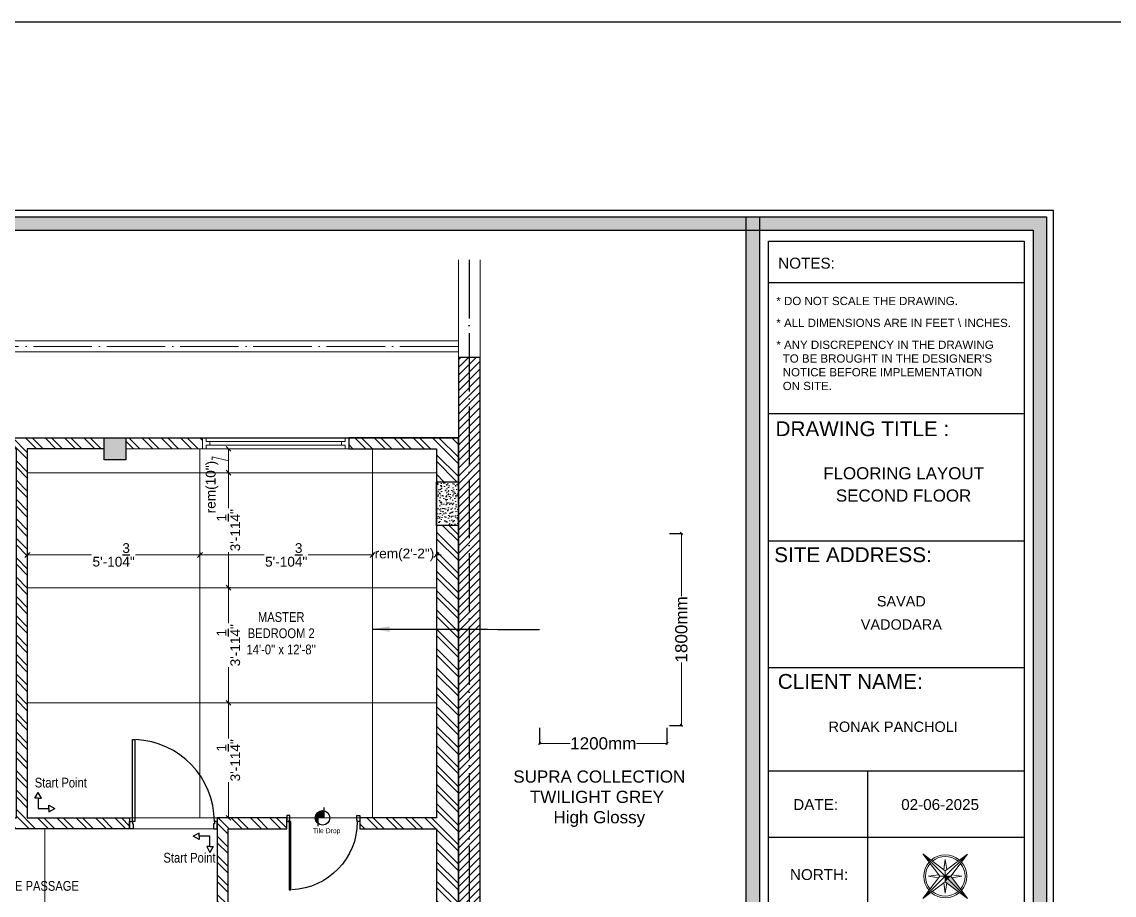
# Model space of a CAD drawing. Header units: millimetres. Extents: x 56222 to 3066687, y -650199 to -121287.
# Drawn here: x 153107 to 153555.5, y -179633.7 to -179275.2 of the extents above; entities that cross this region are included whole.
import ezdxf
from ezdxf.enums import TextEntityAlignment as Align

# ---------------------------------------------------------------- set-up
doc = ezdxf.new("R2010")
doc.units = ezdxf.units.MM
doc.header["$MEASUREMENT"] = 0
doc.header["$PDMODE"] = 35
doc.linetypes.add('ACAD_ISO04W100', pattern=[30, 24, -3, 0, -3])
doc.layers.get('Defpoints').update_dxf_attribs({"color": 220})
for name, color, linetype in [('AR DOOR', 40, 'Continuous'), ('AR ELE-5', 134, 'Continuous'), ('WIN', 250, 'Continuous')]:
    doc.layers.add(name, color=color, linetype=linetype)
for name, color, linetype, lineweight in [('COLUMN', 1, 'Continuous', 30), ('dim05', 1, 'Continuous', 13), ('Electrical', 84, 'Continuous', 30), ('FIRST FLOOR ( TEXT )', 7, 'Continuous', 9), ('GROUND FLOOR', 7, 'Continuous', 9), ('GROUND FLOOR  ( HATCH )', 251, 'Continuous', 9), ('NAME PLATE', 7, 'Continuous', 25), ('SECOND FLOOR', 7, 'Continuous', 9), ('SECOND FLOOR  ( PLINE )', 251, 'Continuous', 30), ('SECOND FLOOR ( PLine )', 7, 'Continuous', 30), ('title block', 7, 'Continuous', 9), ('wall', 7, 'Continuous', 30), ('X_PLOT', 1, 'Continuous', 9), ('XX~SLAB ( BEAM )~ ( DIM )', 7, 'Continuous', 9)]:
    doc.layers.add(name, color=color, linetype=linetype, lineweight=lineweight)
doc.layers.add('hatch', color=253, linetype='Continuous', lineweight=0, transparency=0.4)
doc.layers.add('XX~SLAB ( PLINE )', color=251, linetype='Continuous', plot=False)
doc.styles.add('Arial', font='arial.ttf')
doc.styles.add('Cn_BT_9 ( BOLD )', font='swisscb.ttf', dxfattribs={"height": 9})
doc.styles.add('KATHA', font='swissc.ttf')
doc.styles.get("Standard").update_dxf_attribs({"font": 'arial.ttf', "height": 6})
doc.dimstyles.new('Cn_BT_9 ( BOLD )', dxfattribs={"dimtxt": 9, "dimasz": 5, "dimexe": 1.5, "dimexo": 0, "dimgap": 0.09, "dimtad": 0, "dimzin": 3, "dimdsep": 46, "dimlunit": 4, "dimtxsty": 'Cn_BT_9 ( BOLD )', "dimblk": 'DOT', "dimcen": 0.09, "dimdle": 1.5, "dimclrd": 251, "dimclre": 251, "dimclrt": 5, "dimadec": 0, "dimazin": 0, "dimtfac": 0.75, "dimtofl": 0, "dimtmove": 0, "dimatfit": 3, "dimfxl": 0, "dimtolj": 1, "dimtzin": 0, "dimlwd": 15, "dimlwe": 15, "dimarcsym": 0})
doc.dimstyles.new('ISO-25', dxfattribs={"dimtxt": 2.5, "dimasz": 1, "dimexe": 0.5, "dimexo": 1, "dimtad": 0, "dimdec": 1, "dimlunit": 4, "dimtxsty": 'Standard', "dimblk": 'OBLIQUE', "dimcen": 2.5, "dimclrd": 1, "dimclre": 1, "dimclrt": 5, "dimadec": 0, "dimazin": 0, "dimtfac": 1, "dimtdec": 1, "dimtmove": 0, "dimatfit": 3, "dimfxl": 1, "dimlwd": -1, "dimarcsym": 0})
pattern_1 = [(135, (0, -46.366), (-3.97747564, -3.97747564), []), (135, (2e-16, -43.714), (-3.97747564, -3.97747564), [])]
pattern_2 = [(50, (0, -46.366), (3.586300913, -0.313760675), [0.375, -4.125]), (355, (0, -46.366), (-0.69375667, 3.76096067), [0.3, -3.3]), (100.4514445, (0.299, -46.392), (2.892544234, 3.447199955), [0.31870096, -3.50571056]), (46.1842, (0, -45.366), (5.33620665, -0.8275964), [0.5625, -6.1875]), (96.6356355, (0.4447, -45.435), (4.67330973, 4.870593), [0.47805171, -5.2585688]), (351.184164, (0, -45.366), (4.67330973, 4.870593), [0.45, -4.95]), (21, (0.5, -45.616), (2.98453526, -2.013094453), [0.375, -4.125]), (326, (0.5, -45.616), (1.21657666, 3.625750225), [0.3, -3.3]), (71.4514447, (0.7487, -45.7837), (4.201111884, 1.612655764), [0.31870095, -3.50571056]), (37.5, (0, -46.3659), (0.0607992766, 1.664469269), [0, -3.26, 0, -3.35, 0, -3.3125]), (7.5, (0, -46.366), (1.315347687, 1.97205856), [0, -1.91, 0, -3.185, 0, -1.2625]), (327.5, (-1.115, -46.3659), (2.669112181, -0.112774359), [0, -1.25, 0, -3.9, 0, -5.175]), (317.5, (-1.615, -46.366), (2.915930847, 0.500524912), [0, -1.625, 0, -2.59, 0, -3.675])]

# ---------------------------------------------------------------- blocks, each defined once
blk = doc.blocks.new('*U19')
for points in [[(-1160, 0), (-1120, 0), (-1120, 30), (-1110, 30), (-1110, 100), (-1160, 100)], [(0, 0), (0, -1120), (-30, -1120), (-30, 0)], [(40, 0), (0, 0), (0, 30), (-10, 30), (-10, 100), (40, 100)]]:
    blk.add_lwpolyline(points, close=True)
at = {"layer": 'AR ELE-5', "linetype": 'ByBlock', "ltscale": 15}
blk.add_arc((2, 1), 1122, 180.0347, 267.627, dxfattribs=at)
blk = doc.blocks.new('*U117')
for points in [[(-1160, 0), (-1120, 0), (-1120, 30), (-1110, 30), (-1110, 100), (-1160, 100)], [(0, 0), (0, -1120), (-30, -1120), (-30, 0)], [(40, 0), (0, 0), (0, 30), (-10, 30), (-10, 100), (40, 100)]]:
    blk.add_lwpolyline(points, close=True)
at = {"layer": 'AR ELE-5', "linetype": 'ByBlock', "ltscale": 15}
blk.add_arc((2, 1), 1122, 180.0347, 267.627, dxfattribs=at)
blk = doc.blocks.new('sd d')
at = {"color": 5, "lineweight": 30}
for p, q in [((3321370.72, -510816.44, 0), (3321370.72, -510812.03, 0)), ((3321366.49, -510816.44, 0), (3321370.72, -510816.44, 0))]:
    blk.add_line(p, q, dxfattribs=at)
at = {"color": 5, "lineweight": 30, "elevation": 0}
for points in [[(3321370.72, -510812.03), (3321369.37, -510812.03), (3321370.72, -510809.6)], [(3321370.72, -510812.03), (3321372.06, -510812.03), (3321370.72, -510809.6)], [(3321366.49, -510816.44), (3321366.49, -510815.09), (3321364.06, -510816.44)], [(3321366.49, -510816.44), (3321366.49, -510817.78), (3321364.06, -510816.44)]]:
    blk.add_lwpolyline(points, dxfattribs=at)
blk = doc.blocks.new('4t')
at = {"transparency": 33554607}
h = blk.add_hatch(color=1, dxfattribs=at)
h.dxf.hatch_style = 1
h.paths.add_polyline_path([(45531.33, -35822.29), (45529.23, -35821.83), (45528.09, -35837.01)])
h = blk.add_hatch(color=1, dxfattribs=at)
h.dxf.hatch_style = 1
h.paths.add_polyline_path([(45531.8, -35820.19), (45529.23, -35821.83), (45531.33, -35822.29)])
h = blk.add_hatch(color=1, dxfattribs=at)
h.dxf.hatch_style = 1
h.paths.add_polyline_path([(45531.8, -35820.19), (45531.33, -35822.29), (45533.44, -35822.75)])
h = blk.add_hatch(color=1, dxfattribs=at)
h.dxf.hatch_style = 1
h.paths.add_polyline_path([(45533.44, -35822.75), (45531.33, -35822.29), (45528.09, -35837.01)])
at = {"layer": 'title block', "color": 7, "lineweight": 9}
for p, q in [((45535.51, -35803.37), (45530.16, -35817.62)), ((45535.51, -35803.37), (45531.8, -35820.19)), ((45534.36, -35818.55), (45535.51, -35803.37)), ((45530.5, -35816.7), (45526.88, -35812.49)), ((45526.88, -35812.49), (45529.18, -35817.55)), ((45539.5, -35815.27), (45534.44, -35817.57)), ((45535.28, -35818.89), (45539.5, -35815.27)), ((45530.16, -35817.62), (45514.98, -35816.48)), ((45514.98, -35816.48), (45529.23, -35821.83)), ((45514.98, -35816.48), (45531.8, -35820.19)), ((45528.31, -35821.48), (45524.1, -35825.11)), ((45531.8, -35820.19), (45528.09, -35837.01)), ((45529.23, -35821.83), (45528.09, -35837.01)), ((45531.8, -35820.19), (45529.23, -35821.83)), ((45531.8, -35820.19), (45530.16, -35817.62)), ((45534.36, -35818.55), (45531.8, -35820.19)), ((45533.44, -35822.75), (45531.8, -35820.19)), ((45531.8, -35820.19), (45548.62, -35823.9)), ((45548.62, -35823.9), (45534.36, -35818.55)), ((45524.1, -35825.11), (45529.16, -35822.81)), ((45528.09, -35837.01), (45533.44, -35822.75)), ((45533.09, -35823.67), (45536.71, -35827.89)), ((45533.44, -35822.75), (45548.62, -35823.9)), ((45536.71, -35827.89), (45534.42, -35822.83))]:
    blk.add_line(p, q, dxfattribs=at)
for radius, start, end in [(11.79, 81.35997, 163.76651), (10.83, 82.42855, 162.69793), (10.83, 352.42855, 72.69793), (11.79, 351.35997, 73.76651), (11.79, 171.35997, 253.76651), (10.83, 172.42855, 252.69793), (11.79, 261.35997, 343.76651), (10.83, 262.42855, 342.69793)]:
    blk.add_arc((45531.8, -35820.19), radius, start, end, dxfattribs=at)
blk = doc.blocks.new('LAYOUT FILE')
at = {"layer": 'NAME PLATE', "true_color": 0xd39e00}
h = blk.add_hatch(color=42, dxfattribs=at)
h.paths.add_polyline_path([(3346889.83, -513806.18), (3346889.83, -514260.7), (3347535.56, -514260.7), (3347535.56, -513806.18)])
h.paths.add_polyline_path([(3346894.36, -513810.71), (3347531.03, -513810.71), (3347531.03, -514256.17), (3346894.36, -514256.17)], flags=16)
blk.add_hatch(color=42, dxfattribs=at).paths.add_polyline_path([(3347433.6, -514256.17), (3347438.13, -514256.17), (3347438.13, -513806.18), (3347433.6, -513806.18)])
at = {"layer": 'NAME PLATE', "color": 42, "true_color": 0xd39e00}
for p, q in [((3347527.96, -513828.55), (3347441.2, -513828.55)), ((3347527.96, -513872.99), (3347441.2, -513872.99)), ((3347527.96, -513916.26), (3347441.2, -513916.26)), ((3347527.96, -513959.27), (3347441.2, -513959.27)), ((3347527.96, -513994.31), (3347441.2, -513994.31)), ((3347474.77, -513994.31), (3347474.77, -514044.12)), ((3347527.96, -514016.86), (3347441.2, -514016.86))]:
    blk.add_line(p, q, dxfattribs=at)
for points in [[(3346887.56, -513803.91), (3347537.83, -513803.91), (3347537.83, -514262.96), (3346887.56, -514262.96)], [(3346889.83, -513806.18), (3347535.56, -513806.18), (3347535.56, -514260.7), (3346889.83, -514260.7)], [(3347433.6, -514256.17), (3347433.6, -513806.18), (3347438.13, -513806.18), (3347438.13, -514256.17)], [(3346894.36, -513810.71), (3347531.03, -513810.71), (3347531.03, -514256.17), (3346894.36, -514256.17)], [(3347441.2, -514252.44), (3347441.2, -513814.44), (3347527.96, -513814.44), (3347527.96, -514252.44)]]:
    blk.add_lwpolyline(points, close=True, dxfattribs=at)
at = {"layer": 'NAME PLATE', "xscale": 0.6215000753186288, "yscale": 0.6215000753186288, "zscale": 0.6215000753186288, "rotation": 57.43675864906671}
blk.add_blockref('4t', (3313507.76, -525897.34), dxfattribs=at)
at = {"layer": 'NAME PLATE', "style": 'Arial'}
for s, height, p in [('NOTES:', 3.699, (3347454.07, -513823.73)), ('DRAWING TITLE : ', 5.0338, (3347474.01, -513880.61)), ('SITE ADDRESS:', 5.0338, (3347469.85, -513923.39)), ('CLIENT NAME:', 5.0338, (3347468.93, -513966.4)), ('DATE:', 3.699, (3347457.17, -514007.54)), ('02-06-2025', 3.699, (3347499.44, -514007.54)), ('NORTH:', 3.699, (3347458.35, -514031.31))]:
    blk.add_text(s, height=height, dxfattribs=at).set_placement(p, align=Align.CENTER)
at = {"layer": 'NAME PLATE', "char_height": 2.7974, "width": 108.0765, "attachment_point": 1, "style": 'Arial'}
for s, insert in [('* DO NOT SCALE THE DRAWING.', (3347443.82, -513833.31, 0)), ('* ALL DIMENSIONS ARE IN FEET \\\\ INCHES.', (3347443.82, -513840.75, 0)), ("* ANY DISCREPENCY IN THE DRAWING \\P  TO BE BROUGHT IN THE DESIGNER'S\\P  NOTICE BEFORE IMPLEMENTATION \\P  ON SITE.", (3347443.82, -513848.18, 0))]:
    blk.add_mtext(s, dxfattribs=dict(at, insert=insert))
blk = doc.blocks.new('_Oblique')
at = {"layer": 'wall', "color": 0, "lineweight": -2}
blk.add_line((-0.5, -0.5), (0.5, 0.5), dxfattribs=at)
blk = doc.blocks.new('*D230')
at = {"layer": 'Defpoints', "color": 0, "lineweight": 30, "transparency": 16777216}
for p in [(153109.22, -179494.08), (153180.09, -179494.08), (153180.09, -179494.08)]:
    blk.add_point(p, dxfattribs=at)
at = {"layer": 'dim05', "color": 1, "linetype": 'Continuous', "lineweight": -2, "transparency": 16777216}
for p, q in [((153109.22, -179493.08), (153109.22, -179493.58)), ((153180.09, -179493.08), (153180.09, -179493.58))]:
    blk.add_line(p, q, dxfattribs=at)
at = {"layer": 'dim05', "color": 1, "linetype": 'Continuous', "transparency": 16777216}
for p, q in [((153109.22, -179494.08), (153135.64, -179494.08)), ((153180.09, -179494.08), (153153.67, -179494.08))]:
    blk.add_line(p, q, dxfattribs=at)
at = {"layer": 'dim05', "color": 1, "transparency": 16777216, "xscale": 2, "yscale": 2, "zscale": 2, "rotation": 180}
blk.add_blockref('_Oblique', (153109.22, -179494.08), dxfattribs=at)
at = {"layer": 'dim05', "color": 1, "transparency": 16777216, "xscale": 2, "yscale": 2, "zscale": 2}
blk.add_blockref('_Oblique', (153180.09, -179494.08), dxfattribs=at)
at = {"layer": 'dim05', "color": 5, "lineweight": 25, "transparency": 16777216, "insert": (153144.66, -179494.08), "char_height": 4, "attachment_point": 5, "style": 'Arial'}
blk.add_mtext('5\'-10{\\H1x;\\S3/4;}"', dxfattribs=at)
blk = doc.blocks.new('*D231')
at = {"layer": 'Defpoints', "color": 0, "lineweight": 30, "transparency": 16777216}
for p in [(153180.09, -179494.08), (153250.95, -179494.08), (153250.95, -179494.08)]:
    blk.add_point(p, dxfattribs=at)
at = {"layer": 'dim05', "color": 1, "linetype": 'Continuous', "lineweight": -2, "transparency": 16777216}
for p, q in [((153180.09, -179493.08), (153180.09, -179493.58)), ((153250.95, -179493.08), (153250.95, -179493.58))]:
    blk.add_line(p, q, dxfattribs=at)
at = {"layer": 'dim05', "color": 1, "linetype": 'Continuous', "transparency": 16777216}
for p, q in [((153180.09, -179494.08), (153206.51, -179494.08)), ((153250.95, -179494.08), (153224.53, -179494.08))]:
    blk.add_line(p, q, dxfattribs=at)
at = {"layer": 'dim05', "color": 1, "transparency": 16777216, "xscale": 2, "yscale": 2, "zscale": 2, "rotation": 180}
blk.add_blockref('_Oblique', (153180.09, -179494.08), dxfattribs=at)
at = {"layer": 'dim05', "color": 1, "transparency": 16777216, "xscale": 2, "yscale": 2, "zscale": 2}
blk.add_blockref('_Oblique', (153250.95, -179494.08), dxfattribs=at)
at = {"layer": 'dim05', "color": 5, "lineweight": 25, "transparency": 16777216, "insert": (153215.52, -179494.08), "char_height": 4, "attachment_point": 5, "style": 'Arial'}
blk.add_mtext('5\'-10{\\H1x;\\S3/4;}"', dxfattribs=at)
blk = doc.blocks.new('*D232')
at = {"layer": 'Defpoints', "color": 0, "lineweight": 30, "transparency": 16777216}
for p in [(153250.95, -179494.08), (153277.22, -179494.08), (153277.22, -179494.08)]:
    blk.add_point(p, dxfattribs=at)
at = {"layer": 'dim05', "color": 1, "linetype": 'Continuous', "transparency": 16777216}
for p, q in [((153250.95, -179494.08), (153248.95, -179494.08)), ((153250.95, -179494.08), (153251.51, -179494.08)), ((153277.22, -179494.08), (153276.67, -179494.08)), ((153277.22, -179494.08), (153279.22, -179494.08))]:
    blk.add_line(p, q, dxfattribs=at)
at = {"layer": 'dim05', "color": 1, "linetype": 'Continuous', "lineweight": -2, "transparency": 16777216}
for p, q in [((153250.95, -179493.08), (153250.95, -179493.58)), ((153277.22, -179493.08), (153277.22, -179493.58))]:
    blk.add_line(p, q, dxfattribs=at)
at = {"layer": 'dim05', "color": 1, "transparency": 16777216, "xscale": 2, "yscale": 2, "zscale": 2}
blk.add_blockref('_Oblique', (153250.95, -179494.08), dxfattribs=at)
at = {"layer": 'dim05', "color": 1, "transparency": 16777216, "xscale": 2, "yscale": 2, "zscale": 2, "rotation": 180}
blk.add_blockref('_Oblique', (153277.22, -179494.08), dxfattribs=at)
at = {"layer": 'dim05', "color": 5, "lineweight": 25, "transparency": 16777216, "insert": (153264.09, -179494.08), "char_height": 4, "attachment_point": 5, "style": 'Arial'}
blk.add_mtext('rem(2\'-2")', dxfattribs=at)
blk = doc.blocks.new('*D233')
at = {"layer": 'Defpoints', "color": 0, "lineweight": 30, "transparency": 16777216}
for p in [(153190.69, -179554.77), (153191.82, -179554.77), (153190.69, -179602)]:
    blk.add_point(p, dxfattribs=at)
at = {"layer": 'dim05', "color": 1, "linetype": 'Continuous', "lineweight": -2, "transparency": 16777216}
for p, q in [((153191.69, -179554.77), (153192.32, -179554.77)), ((153191.69, -179602), (153192.32, -179602))]:
    blk.add_line(p, q, dxfattribs=at)
at = {"layer": 'dim05', "color": 1, "linetype": 'Continuous', "transparency": 16777216}
for p, q in [((153191.82, -179554.77), (153191.82, -179569.37)), ((153191.82, -179602), (153191.82, -179587.4))]:
    blk.add_line(p, q, dxfattribs=at)
at = {"layer": 'dim05', "color": 1, "transparency": 16777216, "xscale": 2, "yscale": 2, "zscale": 2}
for p, rotation in [((153191.82, -179554.77), 90), ((153191.82, -179602), 270)]:
    blk.add_blockref('_Oblique', p, dxfattribs=dict(at, rotation=rotation))
at = {"layer": 'dim05', "color": 5, "lineweight": 25, "transparency": 16777216, "insert": (153191.82, -179578.38), "char_height": 4, "attachment_point": 5, "rotation": 90, "style": 'Arial'}
blk.add_mtext('3\'-11{\\H1x;\\S1/4;}"', dxfattribs=at)
blk = doc.blocks.new('*D234')
at = {"layer": 'Defpoints', "color": 0, "lineweight": 30, "transparency": 16777216}
for p in [(153191.82, -179507.54), (153191.82, -179507.54), (153190.69, -179554.77)]:
    blk.add_point(p, dxfattribs=at)
at = {"layer": 'dim05', "color": 1, "linetype": 'Continuous', "transparency": 16777216}
for p, q in [((153191.82, -179507.54), (153191.82, -179522.14)), ((153191.82, -179554.77), (153191.82, -179540.17))]:
    blk.add_line(p, q, dxfattribs=at)
at = {"layer": 'dim05', "color": 1, "linetype": 'Continuous', "lineweight": -2, "transparency": 16777216}
for p, q in [((153192.82, -179507.54), (153192.32, -179507.54)), ((153191.69, -179554.77), (153192.32, -179554.77))]:
    blk.add_line(p, q, dxfattribs=at)
at = {"layer": 'dim05', "color": 1, "transparency": 16777216, "xscale": 2, "yscale": 2, "zscale": 2}
for p, rotation in [((153191.82, -179507.54), 90), ((153191.82, -179554.77), 270)]:
    blk.add_blockref('_Oblique', p, dxfattribs=dict(at, rotation=rotation))
at = {"layer": 'dim05', "color": 5, "lineweight": 25, "transparency": 16777216, "insert": (153191.82, -179531.16), "char_height": 4, "attachment_point": 5, "rotation": 90, "style": 'Arial'}
blk.add_mtext('3\'-11{\\H1x;\\S1/4;}"', dxfattribs=at)
blk = doc.blocks.new('*D235')
at = {"layer": 'Defpoints', "color": 0, "lineweight": 30, "transparency": 16777216}
for p in [(153191.82, -179460.31), (153192.2, -179460.31), (153191.82, -179507.54)]:
    blk.add_point(p, dxfattribs=at)
at = {"layer": 'dim05', "color": 1, "linetype": 'Continuous', "lineweight": -2, "transparency": 16777216}
for p, q in [((153191.2, -179460.31), (153191.32, -179460.31)), ((153192.82, -179507.54), (153192.32, -179507.54))]:
    blk.add_line(p, q, dxfattribs=at)
at = {"layer": 'dim05', "color": 1, "linetype": 'Continuous', "transparency": 16777216}
for p, q in [((153191.82, -179460.31), (153191.82, -179474.91)), ((153191.82, -179507.54), (153191.82, -179492.94))]:
    blk.add_line(p, q, dxfattribs=at)
at = {"layer": 'dim05', "color": 1, "transparency": 16777216, "xscale": 2, "yscale": 2, "zscale": 2}
for p, rotation in [((153191.82, -179460.31), 90), ((153191.82, -179507.54), 270)]:
    blk.add_blockref('_Oblique', p, dxfattribs=dict(at, rotation=rotation))
at = {"layer": 'dim05', "color": 5, "lineweight": 25, "transparency": 16777216, "insert": (153191.82, -179483.93), "char_height": 4, "attachment_point": 5, "rotation": 90, "style": 'Arial'}
blk.add_mtext('3\'-11{\\H1x;\\S1/4;}"', dxfattribs=at)
blk = doc.blocks.new('*D236')
at = {"layer": 'Defpoints', "color": 0, "lineweight": 30, "transparency": 16777216}
for p in [(153191.82, -179450.5), (153192.2, -179450.5), (153192.2, -179460.31)]:
    blk.add_point(p, dxfattribs=at)
at = {"layer": 'dim05', "color": 1, "linetype": 'Continuous', "lineweight": -2, "transparency": 16777216}
for p, q in [((153191.2, -179450.5), (153191.32, -179450.5)), ((153191.2, -179460.31), (153191.32, -179460.31))]:
    blk.add_line(p, q, dxfattribs=at)
at = {"layer": 'dim05', "color": 1, "linetype": 'Continuous', "transparency": 16777216}
for p, q in [((153191.82, -179460.31), (153191.82, -179450.5)), ((153191.82, -179455.41), (153185.11, -179453.85)), ((153185.11, -179453.85), (153185.11, -179455.1))]:
    blk.add_line(p, q, dxfattribs=at)
at = {"layer": 'dim05', "color": 1, "transparency": 16777216, "xscale": 2, "yscale": 2, "zscale": 2}
for p, rotation in [((153191.82, -179450.5), 90), ((153191.82, -179460.31), 270)]:
    blk.add_blockref('_Oblique', p, dxfattribs=dict(at, rotation=rotation))
at = {"layer": 'dim05', "color": 5, "lineweight": 25, "transparency": 16777216, "insert": (153185.11, -179466.22), "char_height": 4, "attachment_point": 5, "rotation": 90, "style": 'Arial'}
blk.add_mtext('rem(10")', dxfattribs=at)
blk = doc.blocks.new('DF DF D')
at = {"layer": 'WIN'}
h = blk.add_hatch(color=256, dxfattribs=at)
h.dxf.hatch_style = 1
h.paths.add_polyline_path([(3351769.17, -515756.21), (3351769.17, -515753.29, 0.049939), (3351768.58, -515753.23, 0.699776), (3351766.66, -515758.48), (3351766.66, -515756.21)])
blk.add_lwpolyline([(3351769.17, -515752), (3351769.17, -515756.21), (3351766.66, -515756.21), (3351766.66, -515759.61)], dxfattribs=at)
blk.add_circle((3351768.58, -515756.21), 2.98, dxfattribs=at)
blk = doc.blocks.new('*D262')
at = {"layer": 'Defpoints', "color": 0, "lineweight": 30, "transparency": 16777216}
for p in [(153319.59, -179564.03), (153371.88, -179564.03), (153319.59, -179571.46)]:
    blk.add_point(p, dxfattribs=at)
at = {"layer": 'dim05', "color": 1, "linetype": 'Continuous', "lineweight": -2, "transparency": 16777216}
for p, q in [((153319.59, -179565.03), (153319.59, -179571.96)), ((153371.88, -179565.03), (153371.88, -179571.96))]:
    blk.add_line(p, q, dxfattribs=at)
at = {"layer": 'dim05', "color": 1, "linetype": 'Continuous', "transparency": 16777216}
for p, q in [((153319.59, -179571.46), (153332.13, -179571.46)), ((153371.88, -179571.46), (153359.35, -179571.46))]:
    blk.add_line(p, q, dxfattribs=at)
at = {"layer": 'dim05', "color": 1, "transparency": 16777216, "rotation": 180}
blk.add_blockref('_Oblique', (153319.59, -179571.46), dxfattribs=at)
at = {"layer": 'dim05', "color": 1, "transparency": 16777216}
blk.add_blockref('_Oblique', (153371.88, -179571.46), dxfattribs=at)
at = {"layer": 'dim05', "color": 5, "lineweight": 25, "transparency": 16777216, "insert": (153345.74, -179571.46), "char_height": 5, "attachment_point": 5, "style": 'Arial'}
blk.add_mtext('1200mm', dxfattribs=at)
blk = doc.blocks.new('*D263')
at = {"layer": 'Defpoints', "color": 0, "lineweight": 30, "transparency": 16777216}
for p in [(153371.88, -179485.28), (153377.8, -179485.28), (153371.88, -179564.03)]:
    blk.add_point(p, dxfattribs=at)
at = {"layer": 'dim05', "color": 1, "linetype": 'Continuous', "lineweight": -2, "transparency": 16777216}
for p, q in [((153372.88, -179485.28), (153378.3, -179485.28)), ((153372.88, -179564.03), (153378.3, -179564.03))]:
    blk.add_line(p, q, dxfattribs=at)
at = {"layer": 'dim05', "color": 1, "linetype": 'Continuous', "transparency": 16777216}
for p, q in [((153377.8, -179485.28), (153377.8, -179511.05)), ((153377.8, -179564.03), (153377.8, -179538.26))]:
    blk.add_line(p, q, dxfattribs=at)
at = {"layer": 'dim05', "color": 1, "transparency": 16777216}
for p, rotation in [((153377.8, -179485.28), 90), ((153377.8, -179564.03), 270)]:
    blk.add_blockref('_Oblique', p, dxfattribs=dict(at, rotation=rotation))
at = {"layer": 'dim05', "color": 5, "lineweight": 25, "transparency": 16777216, "insert": (153377.8, -179524.65), "char_height": 5, "attachment_point": 5, "rotation": 90, "style": 'Arial'}
blk.add_mtext('1800mm', dxfattribs=at)
blk = doc.blocks.new('_Dot')
at = {"color": 0, "linetype": 'ByBlock', "lineweight": -2}
blk.add_line((-0.5, 0), (-1, 0), dxfattribs=at)
at = {"color": 0, "linetype": 'ByBlock', "const_width": 0.5}
blk.add_lwpolyline([(-0.25, 0, 1), (0.25, 0, 1)], format="xyb", close=True, dxfattribs=at)

msp = doc.modelspace()

# ---------------------------------------------------------------- hatches: boundary and pattern name
at = {"layer": 'GROUND FLOOR  ( HATCH )'}
h = msp.add_hatch(dxfattribs=at)
h.set_pattern_fill('ANSI31', color=6, scale=18, style=0)
h.set_pattern_definition([(45, (36754.5368, -17137.3254), (-1.590990258, 1.590990258), [])])
h.paths.add_polyline_path([(153295.223, -179413), (153286.223, -179413), (153286.223, -179756.5), (153295.223, -179756.5)])
at = {"layer": 'hatch', "lineweight": 0, "true_color": 0x636466, "transparency": 33554610}
h = msp.add_hatch(dxfattribs=at)
h.set_pattern_fill('AR-CONC', color=251, scale=0.5)
h.set_pattern_definition(pattern_2)
h.paths.add_polyline_path([(153049.223, -179446), (153040.223, -179446), (153040.223, -179450.5), (153040.223, -179455), (153049.223, -179455)])
h.paths.add_polyline_path([(153149.723, -179450.5), (153140.723, -179450.5), (153140.723, -179455), (153149.723, -179455)])
h.paths.add_polyline_path([(153149.723, -179446), (153140.723, -179446), (153140.723, -179450.5), (153149.723, -179450.5)])
h = msp.add_hatch(dxfattribs=at)
h.set_pattern_fill('ANSI32', color=251, scale=15, angle=90, style=0)
h.set_pattern_definition(pattern_1)
h.paths.add_polyline_path([(153140.723, -179446), (153049.223, -179446), (153049.223, -179450.5), (153104.723, -179450.5), (153104.723, -179460.31), (153104.723, -179507.54), (153104.723, -179554.77), (153104.723, -179602), (153085.223, -179602), (153085.223, -179606.5), (153116.357, -179606.5), (153151.223, -179606.5), (153151.223, -179602), (153109.223, -179602), (153109.223, -179554.77), (153109.223, -179507.54), (153109.223, -179460.31), (153109.223, -179450.5), (153140.723, -179450.5)])
h = msp.add_hatch(dxfattribs=at)
h.set_pattern_fill('ANSI32', color=251, scale=15, angle=90, style=0)
h.set_pattern_definition(pattern_1)
h.paths.add_polyline_path([(153181.222, -179446), (153149.723, -179446), (153149.723, -179450.5), (153181.222, -179450.5)])
h = msp.add_hatch(dxfattribs=at)
h.set_pattern_fill('ANSI32', color=251, scale=15, angle=90, style=0)
h.set_pattern_definition(pattern_1)
h.paths.add_polyline_path([(153286.223, -179446), (153241.223, -179446), (153241.223, -179450.5), (153250.955, -179450.5), (153277.223, -179450.5), (153277.223, -179460.31), (153277.223, -179464), (153286.223, -179464)])
h.paths.add_polyline_path([(153286.223, -179482), (153277.223, -179482), (153277.223, -179507.54), (153277.223, -179554.77), (153277.223, -179602), (153245.723, -179602), (153245.723, -179606.5), (153277.223, -179606.5), (153277.223, -179734), (153244.218, -179734), (153244.218, -179738.5), (153277.223, -179738.5), (153277.223, -179739.964), (153286.223, -179739.964)])
h = msp.add_hatch(dxfattribs=at)
h.set_pattern_fill('AR-CONC', color=251, scale=0.5)
h.set_pattern_definition(pattern_2)
h.paths.add_polyline_path([(153196.223, -179738.5), (153191.723, -179738.5), (153187.223, -179738.5), (153187.223, -179747.5), (153187.223, -179756.5), (153191.723, -179756.5), (153196.223, -179756.5)])
h.paths.add_polyline_path([(152894.723, -179591.5), (152885.723, -179591.5), (152885.723, -179606.5), (152894.723, -179606.5)])
h.paths.add_polyline_path([(152894.723, -179464), (152885.723, -179464), (152885.723, -179479), (152894.723, -179479)])
h.paths.add_polyline_path([(152901.869, -179480.585), (152901.869, -179457.041), (152893.626, -179457.041), (152893.626, -179480.585)], flags=9)
h.paths.add_polyline_path([(153188.737, -179478.068), (153188.737, -179454.523), (153180.495, -179454.523), (153180.495, -179478.068)], flags=9)
h.paths.add_polyline_path([(152851.372, -179672.291), (152855.231, -179672.291), (152855.231, -179667.139), (152851.372, -179667.139)], flags=9)
h.paths.add_polyline_path([(152872.639, -179688.732), (152872.639, -179684.873), (152867.487, -179684.873), (152867.487, -179688.732)], flags=9)
h.paths.add_polyline_path([(152851.329, -179714.036), (152855.188, -179714.036), (152855.188, -179708.884), (152851.329, -179708.884)], flags=9)
h.paths.add_polyline_path([(152873.488, -179731.102), (152873.488, -179727.243), (152868.336, -179727.243), (152868.336, -179731.102)], flags=9)
h.paths.add_polyline_path([(153074.277, -179788.946), (153138.867, -179788.946), (153138.867, -179761.976), (153074.277, -179761.976)], flags=9)
h.paths.add_polyline_path([(152806.092, -179535.839), (152852.473, -179535.839), (152852.473, -179500.535), (152806.092, -179500.535)], flags=9)
h.paths.add_polyline_path([(152832.319, -179707.877), (152875.743, -179707.877), (152875.743, -179699.5), (152832.319, -179699.5)], flags=9)
h.paths.add_polyline_path([(152835.488, -179754.049), (152874.995, -179754.049), (152874.995, -179745.672), (152835.488, -179745.672)], flags=9)
h = msp.add_hatch(dxfattribs=at)
h.set_pattern_fill('AR-CONC', color=251, scale=0.5)
h.set_pattern_definition(pattern_2)
h.paths.add_polyline_path([(153286.223, -179464), (153277.223, -179464), (153277.223, -179482), (153286.223, -179482)])
h = msp.add_hatch(dxfattribs=at)
h.set_pattern_fill('ANSI32', color=251, scale=15, angle=90, style=0)
h.set_pattern_definition(pattern_1)
h.paths.add_polyline_path([(153187.223, -179747.5), (153182.723, -179747.5), (153182.723, -179756.5), (153187.223, -179756.5)])
h.paths.add_polyline_path([(153220.218, -179734), (153191.723, -179734), (153191.723, -179738.5), (153220.218, -179738.5)])
h.paths.add_polyline_path([(153191.723, -179606.5), (153215.723, -179606.5), (153215.723, -179602), (153187.223, -179602), (153187.223, -179606.5), (153187.223, -179738.5), (153191.723, -179738.5)])

# ---------------------------------------------------------------- linework, layer by layer
at = {"layer": 'COLUMN'}
for points in [[(153140.723, -179446), (153149.723, -179446), (153149.723, -179455), (153140.723, -179455)], [(153277.223, -179464), (153286.223, -179464), (153286.223, -179482), (153277.223, -179482)]]:
    msp.add_lwpolyline(points, close=True, dxfattribs=at)
at = {"layer": 'dim05', "color": 3, "lineweight": 30}
msp.add_lwpolyline([(150904.03, -179275.246), (154243.905, -179275.246), (154243.905, -179985.574), (150904.03, -179985.574)], close=True, dxfattribs=at)
at = {"layer": 'GROUND FLOOR'}
for p, q in [((153286.223, -179372.951), (153286.223, -179893.884)), ((153286.223, -179372.951), (153286.223, -179470)), ((153295.223, -179372.951), (153295.223, -179893.884)), ((152785.973, -179406.25), (153286.223, -179406.25)), ((152790.473, -179410.75), (153286.223, -179410.75))]:
    msp.add_line(p, q, dxfattribs=at)
at = {"layer": 'GROUND FLOOR', "color": 1, "linetype": 'ACAD_ISO04W100'}
msp.add_line((153290.723, -179372.951), (153290.723, -179756.5), dxfattribs=at)
msp.add_lwpolyline([(153286.223, -179408.5), (152788.223, -179408.5), (152788.223, -179871), (153286.223, -179871)], dxfattribs=at)
at = {"layer": 'GROUND FLOOR', "color": 6, "lineweight": 30}
msp.add_lwpolyline([(153295.223, -179413), (153286.223, -179413), (153286.223, -179756.5), (153295.223, -179756.5)], close=True, dxfattribs=at)
at = {"layer": 'SECOND FLOOR'}
for p, q in [((152885.723, -179446), (153286.223, -179446)), ((153181.222, -179446), (153181.222, -179450.5)), ((153241.223, -179446), (153241.223, -179450.5)), ((153109.223, -179450.5), (153140.723, -179450.5)), ((153109.223, -179602), (153109.223, -179450.5)), ((153149.723, -179450.5), (153277.223, -179450.5)), ((153277.223, -179450.5), (153277.223, -179602)), ((153187.223, -179602), (153215.723, -179602)), ((153187.223, -179606.5), (153187.223, -179602)), ((153215.723, -179602), (153215.723, -179606.5)), ((153245.723, -179602), (153277.223, -179602)), ((153245.723, -179602), (153245.723, -179606.5)), ((153104.723, -179606.5), (153109.223, -179606.5)), ((153187.223, -179606.5), (153187.223, -179747.5)), ((153187.223, -179606.5), (153187.223, -179606.5)), ((153191.723, -179606.5), (153191.723, -179738.5)), ((153277.223, -179606.5), (153277.223, -179734))]:
    msp.add_line(p, q, dxfattribs=at)
msp.add_lwpolyline([(153241.223, -179446), (153239.723, -179446), (153239.723, -179447.5), (153238.223, -179447.5), (153238.223, -179449), (153184.222, -179449), (153184.222, -179447.5), (153182.722, -179447.5), (153182.722, -179446), (153181.222, -179446), (153181.222, -179450.5), (153182.722, -179450.5), (153182.722, -179449), (153184.222, -179449), (153184.222, -179447.5), (153238.223, -179447.5), (153238.223, -179449), (153239.723, -179449), (153239.723, -179450.5), (153241.223, -179450.5), (153241.223, -179446), (153181.222, -179446), (153181.222, -179450.5), (153241.223, -179450.5)], close=True, dxfattribs=at)
at = {"layer": 'SECOND FLOOR  ( PLINE )', "lineweight": 0}
msp.add_lwpolyline([(153049.223, -179446), (153181.222, -179446), (153181.222, -179450.5), (153149.723, -179450.5)], dxfattribs=at)
at = {"layer": 'SECOND FLOOR  ( PLINE )'}
msp.add_lwpolyline([(153286.223, -179446), (153241.223, -179446), (153241.223, -179450.5), (153277.223, -179450.5), (153277.223, -179602), (153245.723, -179602), (153245.723, -179606.5), (153277.223, -179606.5), (153277.223, -179734), (153244.218, -179734), (153244.218, -179738.5), (153277.223, -179738.5), (153277.223, -179756.5), (153286.223, -179756.5)], close=True, dxfattribs=at)
msp.add_lwpolyline([(153140.723, -179450.5), (153109.223, -179450.5), (153109.223, -179602), (153151.223, -179602), (153151.223, -179606.5), (153109.223, -179606.5), (153104.723, -179606.5), (153085.223, -179606.5), (153085.223, -179602), (153104.723, -179602), (153104.723, -179450.5), (153049.223, -179450.5)], dxfattribs=at)
at = {"layer": 'SECOND FLOOR ( PLine )'}
msp.add_lwpolyline([(153191.723, -179738.5), (153220.218, -179738.5), (153220.218, -179734), (153191.723, -179734), (153191.723, -179606.5), (153215.723, -179606.5), (153215.723, -179602), (153187.223, -179602), (153187.223, -179606.5), (153187.223, -179606.5), (153187.223, -179747.5)], dxfattribs=at)
at = {"layer": 'X_PLOT', "linetype": 'ACAD_ISO04W100', "lineweight": 30}
msp.add_line((153290.723, -179372.951), (153290.723, -179868.75), dxfattribs=at)
at = {"layer": 'XX~SLAB ( BEAM )~ ( DIM )', "color": 244, "lineweight": 0, "true_color": 0x991b1e}
for points in [[(153140.723, -179450.5), (153109.223, -179450.5), (153109.223, -179460.31), (153180.089, -179460.31), (153180.089, -179450.5), (153149.723, -179450.5)], [(153049.223, -179653.73), (153049.223, -179606.5), (153116.357, -179606.5), (153116.357, -179651.5)], [(153145.223, -179653.73), (153187.223, -179653.73), (153187.223, -179606.5), (153116.357, -179606.5), (153116.357, -179651.5)]]:
    msp.add_lwpolyline(points, dxfattribs=at)
for points in [[(153180.089, -179460.31), (153180.089, -179450.5), (153250.955, -179450.5), (153250.955, -179460.31)], [(153277.223, -179460.31), (153277.223, -179450.5), (153250.955, -179450.5), (153250.955, -179460.31)], [(153180.089, -179460.31), (153180.089, -179507.54), (153109.223, -179507.54), (153109.223, -179460.31)], [(153180.089, -179460.31), (153180.089, -179507.54), (153250.955, -179507.54), (153250.955, -179460.31)], [(153277.223, -179460.31), (153277.223, -179507.54), (153250.955, -179507.54), (153250.955, -179460.31)], [(153180.089, -179554.77), (153180.089, -179507.54), (153109.223, -179507.54), (153109.223, -179554.77)], [(153180.089, -179554.77), (153180.089, -179507.54), (153250.955, -179507.54), (153250.955, -179554.77)], [(153277.223, -179554.77), (153277.223, -179507.54), (153250.955, -179507.54), (153250.955, -179554.77)], [(153180.089, -179554.77), (153180.089, -179602), (153109.223, -179602), (153109.223, -179554.77)], [(153180.089, -179554.77), (153180.089, -179602), (153250.955, -179602), (153250.955, -179554.77)], [(153277.223, -179554.77), (153277.223, -179602), (153250.955, -179602), (153250.955, -179554.77)]]:
    msp.add_lwpolyline(points, close=True, dxfattribs=at)
at = {"layer": 'XX~SLAB ( PLINE )'}
for p, q in [((152881.223, -179446), (153286.223, -179446)), ((153286.223, -179446), (153286.223, -179756.5))]:
    msp.add_line(p, q, dxfattribs=at)

# ---------------------------------------------------------------- block references
at = {"color": 1, "lineweight": 35}
for p, rotation in [((663930.14, 3141772.521, 0.13), 270), ((-357632.216, -3500980.304, 0.13), 90.00000000000001)]:
    msp.add_blockref('sd d', p, dxfattribs=dict(at, rotation=rotation))
at = {"lineweight": 35}
msp.add_blockref('DF DF D', (-3198538.122, 336154.206), dxfattribs=at)
at = {"layer": 'AR DOOR', "linetype": 'ByBlock', "lineweight": -2, "extrusion": (0, 0, -1), "xscale": -0.02999999999996949, "yscale": 0.02999999999996949, "zscale": -0.02999999999996949, "rotation": 180}
msp.add_blockref('*U19', (-153152.423, -179603.5), dxfattribs=at)
at = {"layer": 'AR DOOR', "linetype": 'ByBlock', "lineweight": -2, "extrusion": (0, 0, -1), "xscale": 0.02500000000004618, "yscale": 0.02500000000004618, "zscale": -0.02500000000004618}
msp.add_blockref('*U117', (-153216.723, -179603.538), dxfattribs=at)
at = {"layer": 'NAME PLATE', "lineweight": 0, "xscale": 1.209046105522275, "yscale": 1.209046105522275, "zscale": 1.209046105522275}
msp.add_blockref('LAYOUT FILE', (-3893797.104, 441860.032), dxfattribs=at)

# ---------------------------------------------------------------- texts
at = {"layer": 'Electrical', "color": 240, "true_color": 0xed1f24, "transparency": 33554687, "insert": (153232.134, -179607.594), "char_height": 2, "attachment_point": 5}
msp.add_mtext('Tile Drop', dxfattribs=at)
at = {"layer": 'FIRST FLOOR ( TEXT )', "char_height": 4, "attachment_point": 5, "style": 'KATHA'}
for s, insert in [("MASTER \\PBEDROOM 2\\P14'-0'' x 12'-8''", (153213.473, -179526.25)), ('3\' 9" WIDE PASSAGE', (153107.766, -179629.963))]:
    msp.add_mtext(s, dxfattribs=dict(at, insert=insert))
at = {"layer": 'FIRST FLOOR ( TEXT )', "color": 5, "char_height": 4, "attachment_point": 5, "style": 'KATHA'}
for insert in [(153122.975, -179587.565), (153175.827, -179618.398)]:
    msp.add_mtext('Start Point', dxfattribs=dict(at, insert=insert))
at = {"layer": 'NAME PLATE', "style": 'Arial'}
for s, height, p in [('FLOORING LAYOUT', 4.97292, (153469.054, -179463.036)), ('SECOND FLOOR', 4.97292, (153469.054, -179472.185)), (' SAVAD ', 4.2457, (153468.131, -179515.212)), ('VADODARA', 4.2457, (153468.131, -179524.743)), ('RONAK PANCHOLI    ', 4.24568, (153468.069, -179566.725))]:
    msp.add_text(s, height=height, dxfattribs=at).set_placement(p, align=Align.CENTER)
at = {"layer": 'XX~SLAB ( BEAM )~ ( DIM )', "lineweight": 25, "insert": (153387.511, -179582.563), "char_height": 5, "width": 88.75746, "attachment_point": 3}
msp.add_mtext('\\pxqc; SUPRA COLLECTION TWILIGHT GREY \\P High Glossy', dxfattribs=at)

# ---------------------------------------------------------------- dimensions: what is measured, and where the dimension line sits
at = {"layer": 'dim05', "color": 27, "lineweight": 25, "true_color": 0x7d5120}
dim = msp.add_linear_dim(base=(153191.825, -179450.5), p1=(153192.205, -179460.31), p2=(153192.205, -179450.5), angle=90, text='rem(<>)', dimstyle='ISO-25', override={"dimtxt": 4, "dimasz": 2, "dimdec": 0, "dimtxsty": 'Arial', "dimtmove": 1}, dxfattribs=at)
dim.commit()
dim.dimension.update_dxf_attribs({"geometry": '*D236', "text_midpoint": (153185.107, -179455.725), "dimtype": 160})
for base, p1, p2, picture, middle in [((153191.825, -179460.31), (153191.825, -179507.54), (153192.205, -179460.31), '*D235', (153191.825, -179483.925)), ((153191.825, -179507.54), (153190.69, -179554.77), (153191.825, -179507.54), '*D234', (153191.825, -179531.155)), ((153191.825, -179554.77), (153190.69, -179602), (153190.69, -179554.77), '*D233', (153191.825, -179578.385))]:
    dim = msp.add_linear_dim(base=base, p1=p1, p2=p2, angle=90, dimstyle='ISO-25', override={"dimtxt": 4, "dimasz": 2, "dimdec": 2, "dimtxsty": 'Arial'}, dxfattribs=at)
    dim.commit()
    dim.dimension.update_dxf_attribs({"geometry": picture, "text_midpoint": middle})
for base, p2, angle, text, picture, middle in [((153377.799, -179485.281), (153371.881, -179485.281), 90, '1800mm', '*D263', (153377.799, -179524.655)), ((153319.595, -179571.46), (153319.595, -179564.028), 180, '1200mm', '*D262', (153345.738, -179571.46))]:
    dim = msp.add_linear_dim(base=base, p1=(153371.881, -179564.028), p2=p2, angle=angle, text=text, dimstyle='ISO-25', override={"dimtxt": 5, "dimdec": 2, "dimtxsty": 'Arial'}, dxfattribs=at)
    dim.commit()
    dim.dimension.update_dxf_attribs({"geometry": picture, "text_midpoint": middle})
for base, p1, p2, picture, middle in [((153180.089, -179494.082), (153109.223, -179494.082), (153180.089, -179494.082), '*D230', (153144.656, -179494.082)), ((153250.955, -179494.082), (153180.089, -179494.082), (153250.955, -179494.082), '*D231', (153215.522, -179494.082))]:
    dim = msp.add_linear_dim(base=base, p1=p1, p2=p2, dimstyle='ISO-25', override={"dimtxt": 4, "dimasz": 2, "dimdec": 2, "dimtxsty": 'Arial'}, dxfattribs=at)
    dim.commit()
    dim.dimension.update_dxf_attribs({"geometry": picture, "text_midpoint": middle})
dim = msp.add_linear_dim(base=(153277.223, -179494.082), p1=(153250.955, -179494.082), p2=(153277.223, -179494.082), text='rem(<>)', dimstyle='ISO-25', override={"dimtxt": 4, "dimasz": 2, "dimdec": 0, "dimtxsty": 'Arial'}, dxfattribs=at)
dim.commit()
dim.dimension.update_dxf_attribs({"geometry": '*D232', "text_midpoint": (153264.089, -179494.082)})

# ---------------------------------------------------------------- leaders
at = {"layer": 'dim05', "color": 10, "lineweight": 30, "path_type": 1}
msp.add_leader([(153250.955, -179524.511), (153319.595, -179524.655)], dimstyle='Cn_BT_9 ( BOLD )', override={"dimasz": 7, "dimclrd": 10}, dxfattribs=at)

doc.saveas('drawing.dxf')
